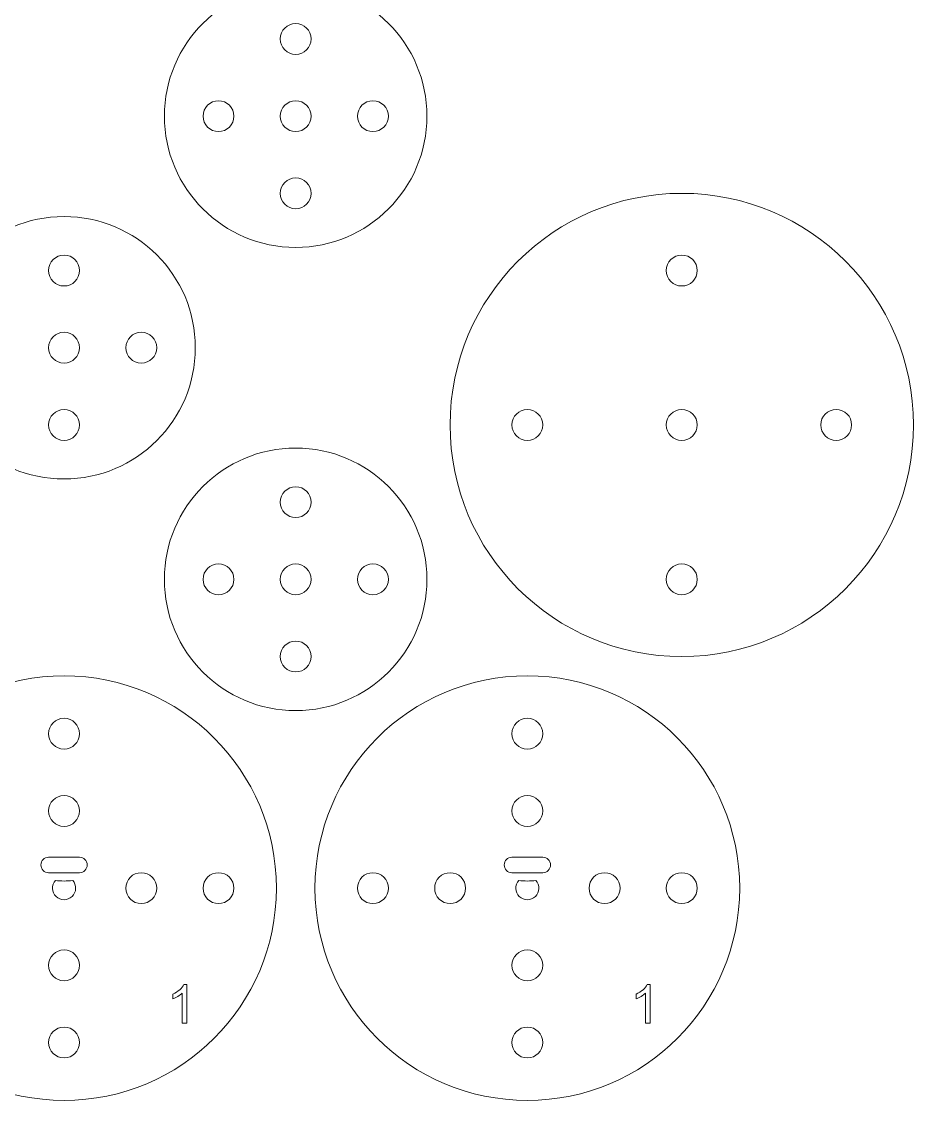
# Model space of a CAD drawing. Extents: x 2 to 290, y 2 to 418.
# Drawn here: x 174.5 to 290, y 2.5 to 142.2 of the extents above; entities that cross this region are included whole.
import ezdxf

# ---------------------------------------------------------------- set-up
doc = ezdxf.new("R2010")
doc.units = 0
doc.layers.add('layer 1', color=1, linetype='Continuous', lineweight=0)

msp = doc.modelspace()

# ---------------------------------------------------------------- linework, layer by layer
at = {"layer": 'layer 1', "lineweight": 0}
for p, q in [((178, 34), (182, 34)), ((238, 34), (242, 34)), ((178, 32), (182, 32)), ((238, 32), (242, 32)), ((195.53, 17.51), (195.92, 17.51)), ((195.92, 17.51), (195.92, 12.49)), ((255.53, 17.51), (255.92, 17.51)), ((255.92, 17.51), (255.92, 12.49)), ((194.08, 15.66), (194.08, 16.26)), ((195.31, 12.49), (195.31, 16.4)), ((254.08, 15.66), (254.08, 16.26)), ((255.31, 12.49), (255.31, 16.4)), ((195.92, 12.49), (195.31, 12.49)), ((255.92, 12.49), (255.31, 12.49))]:
    msp.add_line(p, q, dxfattribs=at)
for centre, radius in [((210, 130), 17), ((210, 140), 2), ((200, 130), 2), ((210, 130), 2), ((220, 130), 2), ((210, 120), 2), ((260, 90), 30), ((180, 100), 17), ((180, 110), 2), ((260, 110), 2), ((180, 100), 2), ((190, 100), 2), ((180, 90), 2), ((240, 90), 2), ((260, 90), 2), ((280, 90), 2), ((210, 70), 17), ((210, 80), 2), ((200, 70), 2), ((210, 70), 2), ((220, 70), 2), ((260, 70), 2), ((210, 60), 2), ((180, 30), 27.5), ((240, 30), 27.5), ((180, 50), 2), ((240, 50), 2), ((180, 40), 2), ((240, 40), 2), ((190, 30), 2), ((200, 30), 2), ((220, 30), 2), ((230, 30), 2), ((250, 30), 2), ((260, 30), 2), ((180, 20), 2), ((240, 20), 2), ((180, 10), 2), ((240, 10), 2)]:
    msp.add_circle(centre, radius, dxfattribs=at)
for centre, radius, start, end in [((178, 33), 1, 90, 270), ((182, 33), 1, 270, 90), ((238, 33), 1, 90, 270), ((242, 33), 1, 270, 90), ((180, 30), 1.5, 138.1897, 41.8103), ((180, 39), 8.08, 262.0442, 277.9558), ((240, 30), 1.5, 138.1897, 41.8103), ((240, 39), 8.08, 262.0442, 277.9558)]:
    msp.add_arc(centre, radius, start, end, dxfattribs=at)
for points in [[(194.08, 16.26), (194.42, 16.42), (194.72, 16.61), (194.98, 16.84)], [(194.98, 16.84), (195.24, 17.07), (195.42, 17.29), (195.53, 17.51)], [(254.08, 16.26), (254.42, 16.42), (254.72, 16.61), (254.98, 16.84)], [(254.98, 16.84), (255.24, 17.07), (255.42, 17.29), (255.53, 17.51)], [(194.73, 15.98), (194.49, 15.84), (194.27, 15.73), (194.08, 15.66)], [(195.31, 16.4), (195.16, 16.26), (194.97, 16.12), (194.73, 15.98)], [(254.73, 15.98), (254.49, 15.84), (254.27, 15.73), (254.08, 15.66)], [(255.31, 16.4), (255.16, 16.26), (254.97, 16.12), (254.73, 15.98)]]:
    msp.add_open_spline(points, degree=3, dxfattribs=at)

doc.saveas('drawing.dxf')
